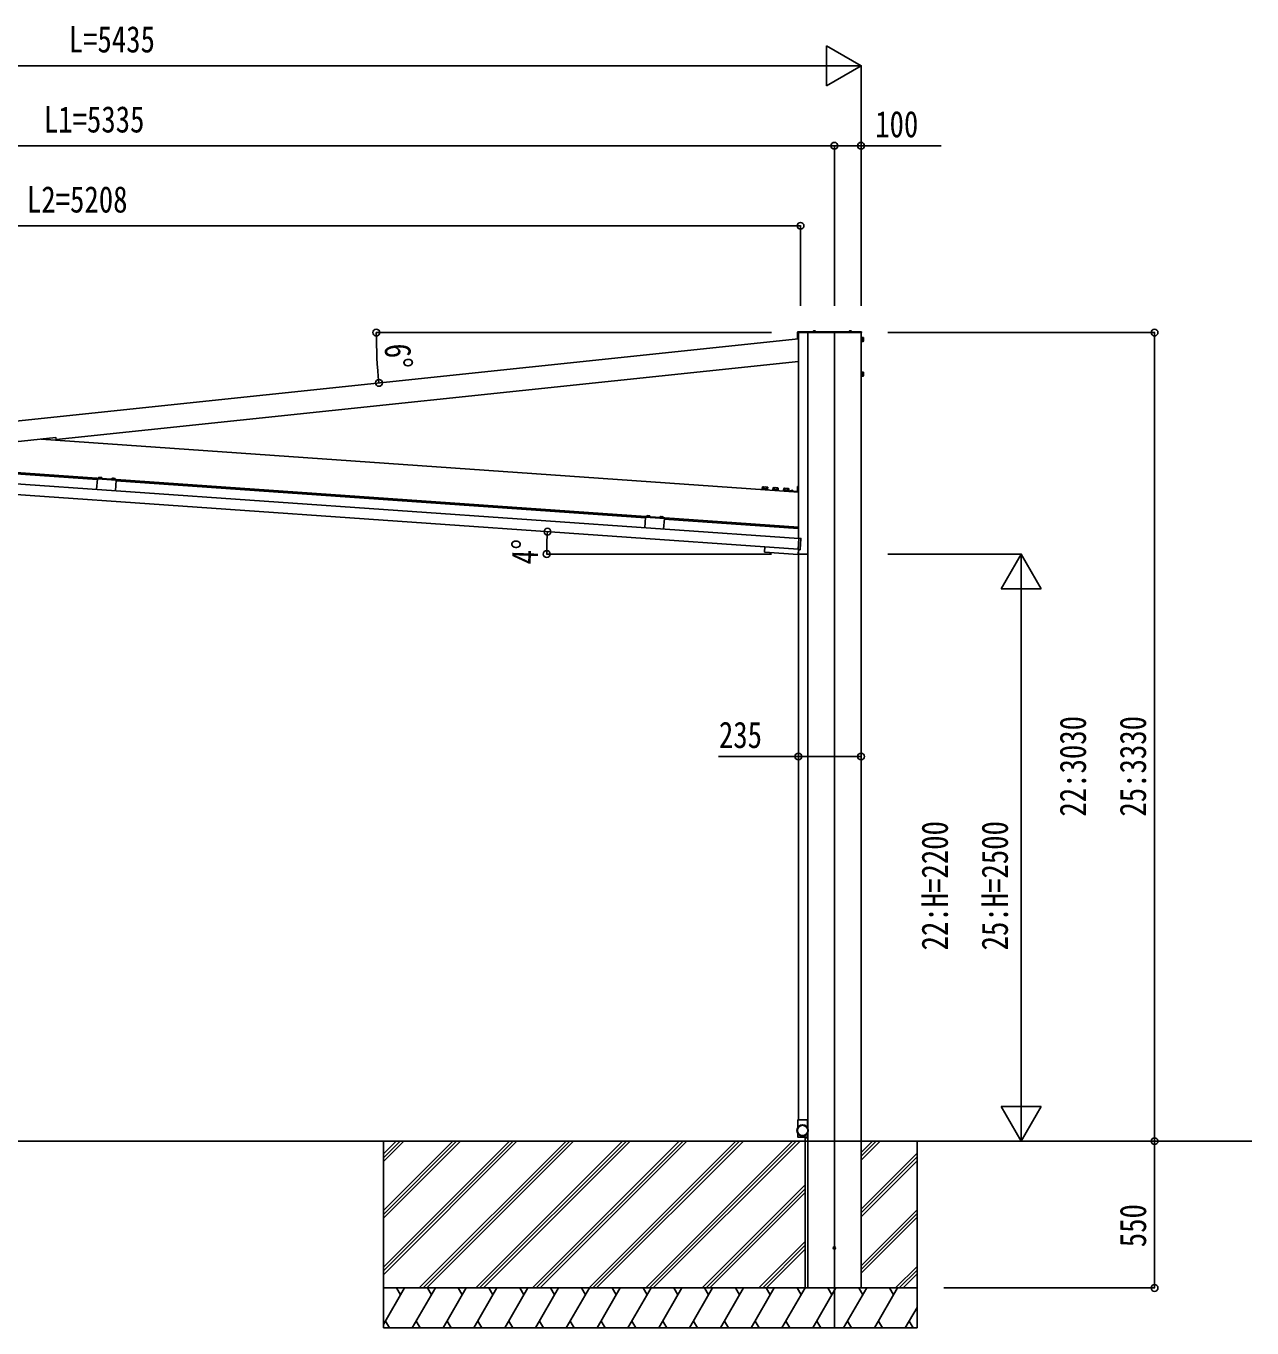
# Model space of a CAD drawing. Units: millimetres, scale not verified. Extents: x -12615 to 12615, y -8910 to 8910.
# Drawn here: x -2383 to 2211, y -4757 to 122 of the extents above; entities that cross this region are included whole.
import ezdxf
from ezdxf.enums import TextEntityAlignment as Align

# ---------------------------------------------------------------- set-up
doc = ezdxf.new("R2010")
doc.units = ezdxf.units.MM
doc.header["$LTSCALE"] = 40
for name, color, linetype in [('0-3_YKK_12', 2, 'Continuous'), ('0-4_YKK_13', 4, 'Continuous'), ('0-5_YKK_A1', 4, 'Continuous'), ('0-6_YKK_D', 6, 'Continuous')]:
    doc.layers.add(name, color=color, linetype=linetype)
doc.styles.add('ＭＳ ゴシック', font='')
doc.styles.get('ＭＳ ゴシック').set_extended_font_data('MS Gothic')

msp = doc.modelspace()

# ---------------------------------------------------------------- linework, layer by layer
at = {"layer": '0-3_YKK_12'}
msp.add_line((646.3, -1027.07), (646.3, -4757.07), dxfattribs=at)
at = {"layer": '0-4_YKK_13'}
for p, q in [((748.3, -1024.07), (510.8, -1024.07)), ((565.4, -1023.53), (565.4, -1023.33)), ((576.66, -1024.07), (565.95, -1024.07)), ((566.61, -1023.5), (566.52, -1023.74)), ((575.24, -1022.97), (567.36, -1022.97)), ((568.93, -1020.75), (570.16, -1023.21)), ((571.3, -1023.82), (570.16, -1023.21)), ((571.3, -1023.82), (572.45, -1023.21)), ((573.67, -1020.75), (572.45, -1023.21)), ((575.99, -1023.5), (576.08, -1023.74)), ((576.55, -1024.07), (576.2, -1024.07)), ((577.2, -1023.53), (577.2, -1023.33)), ((700.4, -1023.53), (700.4, -1023.33)), ((711.66, -1024.07), (700.95, -1024.07)), ((701.61, -1023.5), (701.52, -1023.74)), ((710.24, -1022.97), (702.36, -1022.97)), ((703.93, -1020.75), (705.16, -1023.21)), ((706.3, -1023.82), (705.16, -1023.21)), ((706.3, -1023.82), (707.45, -1023.21)), ((708.67, -1020.75), (707.45, -1023.21)), ((710.99, -1023.5), (711.08, -1023.74)), ((711.55, -1024.07), (711.2, -1024.07)), ((712.2, -1023.53), (712.2, -1023.33)), ((748.3, -1024.07), (748.3, -1027.07)), ((508.3, -1026.57), (508.3, -1050.07)), ((510.8, -1050.07), (508.3, -1050.07)), ((510.8, -1026.57), (510.8, -1050.07)), ((748.3, -1026.57), (510.8, -1026.57)), ((510.8, -1027.07), (748.3, -1027.07)), ((747.9, -1045.52), (749.5, -1045.52)), ((749.5, -1059.62), (747.9, -1059.62)), ((749.5, -1045.07), (754.42, -1045.07)), ((749.5, -1045.07), (749.5, -1060.08)), ((749.5, -1048.82), (754.42, -1048.82)), ((749.5, -1056.32), (754.42, -1056.32)), ((749.5, -1060.08), (754.42, -1060.08)), ((755, -1046.07), (754.42, -1045.07)), ((755, -1059.07), (754.42, -1060.08)), ((755, -1046.07), (755, -1059.07)), ((747.9, -1175.52), (749.5, -1175.52)), ((749.5, -1189.62), (747.9, -1189.62)), ((749.5, -1175.07), (754.42, -1175.07)), ((749.5, -1175.07), (749.5, -1190.08)), ((749.5, -1178.82), (754.42, -1178.82)), ((749.5, -1186.32), (754.42, -1186.32)), ((749.5, -1190.08), (754.42, -1190.08)), ((755, -1176.07), (754.42, -1175.07)), ((755, -1189.07), (754.42, -1190.08)), ((755, -1176.07), (755, -1189.07)), ((-2110.68, -1569.66), (-2110.93, -1573.21)), ((-2110.93, -1573.21), (-2099.41, -1574.01)), ((-2110.87, -1573.51), (-2110.85, -1573.21)), ((-2109.88, -1569.27), (-2110.68, -1569.66)), ((-2109.88, -1569.27), (-2099.9, -1569.97)), ((-2107.8, -1569.86), (-2108.05, -1573.41)), ((-2102.04, -1570.27), (-2102.29, -1573.81)), ((-2099.9, -1569.97), (-2099.16, -1570.47)), ((-2099.48, -1574.01), (-2099.5, -1574.31)), ((-2099.16, -1570.47), (-2099.41, -1574.01)), ((-2060.8, -1573.15), (-2061.05, -1576.7)), ((-2061.05, -1576.7), (-2049.53, -1577.5)), ((-2061, -1577), (-2060.98, -1576.7)), ((-2060, -1572.76), (-2060.8, -1573.15)), ((-2060, -1572.76), (-2050.02, -1573.46)), ((-2057.92, -1573.35), (-2058.17, -1576.9)), ((-2052.16, -1573.76), (-2052.41, -1577.3)), ((-2050.02, -1573.46), (-2049.28, -1573.96)), ((-2049.6, -1577.5), (-2049.62, -1577.8)), ((-2049.28, -1573.96), (-2049.53, -1577.5)), ((376.28, -1611.7), (376.72, -1605.48)), ((378.08, -1604.81), (376.72, -1605.48)), ((378.08, -1604.81), (395.04, -1606)), ((381.18, -1612.04), (381.61, -1605.82)), ((390.97, -1612.73), (391.41, -1606.5)), ((395.04, -1606), (396.3, -1606.84)), ((395.87, -1613.07), (396.3, -1606.84)), ((416.19, -1614.49), (416.62, -1608.27)), ((417.99, -1607.6), (416.62, -1608.27)), ((417.99, -1607.6), (434.95, -1608.79)), ((421.08, -1614.83), (421.52, -1608.61)), ((430.87, -1615.52), (431.31, -1609.29)), ((434.95, -1608.79), (436.2, -1609.64)), ((435.77, -1615.86), (436.2, -1609.64)), ((510.7, -1622.03), (510.7, -1604.03)), ((510.7, -1622.03), (510.7, -1604.03)), ((376.28, -1611.7), (395.87, -1613.07)), ((377.37, -1613.58), (377.5, -1611.79)), ((394.65, -1612.99), (394.53, -1614.78)), ((416.19, -1614.49), (435.77, -1615.86)), ((417.27, -1616.37), (417.4, -1614.58)), ((434.56, -1615.78), (434.43, -1617.57)), ((456.09, -1617.28), (456.52, -1611.06)), ((456.09, -1617.28), (475.67, -1618.65)), ((457.89, -1610.39), (456.52, -1611.06)), ((457.18, -1619.16), (457.3, -1617.37)), ((457.89, -1610.39), (474.85, -1611.58)), ((460.98, -1617.62), (461.42, -1611.4)), ((470.78, -1618.31), (471.21, -1612.08)), ((474.46, -1618.57), (474.33, -1620.36)), ((474.85, -1611.58), (476.11, -1612.43)), ((475.67, -1618.65), (476.11, -1612.43)), ((508.56, -1624.02), (480.63, -1622.07)), ((483.55, -1619.76), (483.51, -1620.27)), ((483.51, -1620.27), (490.99, -1620.79)), ((485.35, -1618.38), (486.12, -1620.29)), ((486.12, -1620.29), (486.4, -1620.47)), ((488.41, -1620.45), (488.11, -1620.59)), ((489.44, -1618.67), (488.41, -1620.45)), ((-56.58, -1713.3), (-56.82, -1716.85)), ((-56.82, -1716.85), (-45.3, -1717.65)), ((-56.77, -1717.15), (-56.75, -1716.85)), ((-55.77, -1712.91), (-56.58, -1713.3)), ((-55.77, -1712.91), (-45.8, -1713.61)), ((-53.7, -1713.5), (-53.94, -1717.05)), ((-47.94, -1713.9), (-48.18, -1717.45)), ((-45.8, -1713.61), (-45.06, -1714.11)), ((-45.38, -1717.65), (-45.4, -1717.94)), ((-45.06, -1714.11), (-45.3, -1717.65)), ((-6.7, -1716.79), (-6.95, -1720.33)), ((-6.95, -1720.33), (4.57, -1721.14)), ((-6.89, -1720.64), (-6.87, -1720.34)), ((-5.89, -1716.4), (-6.7, -1716.79)), ((-5.89, -1716.4), (4.08, -1717.09)), ((-3.82, -1716.99), (-4.07, -1720.53)), ((1.94, -1717.39), (1.69, -1720.94)), ((4.08, -1717.09), (4.82, -1717.59)), ((4.5, -1721.13), (4.48, -1721.43)), ((4.82, -1717.59), (4.57, -1721.14)), ((510.02, -1840.39), (513, -1797.72)), ((514.57, -1797.82), (513, -1797.72)), ((514.81, -1797.73), (520.69, -1798.14)), ((521.16, -1798.67), (518.23, -1840.57)), ((385.61, -1830.28), (384.32, -1848.74)), ((509.45, -1858.49), (385.25, -1849.81)), ((510.02, -1840.39), (511.58, -1840.5)), ((511.7, -1840.6), (510.52, -1857.56)), ((511.22, -1840.47), (511.22, -1840.47)), ((517.69, -1841.04), (511.81, -1840.63)), ((509.15, -3977.37), (508.9, -4006.21)), ((545.15, -3977.07), (509.45, -3977.07)), ((545.71, -4006.21), (545.45, -3977.37)), ((508.9, -4027.93), (509.02, -4041.77)), ((545.29, -4042.07), (509.32, -4042.07)), ((545.59, -4041.77), (545.71, -4027.93))]:
    msp.add_line(p, q, dxfattribs=at)
for points in [[(746.3, -1061.07), (746.3, -1044.07), (747.9, -1044.07), (747.9, -1061.07)], [(746.3, -1191.07), (746.3, -1174.07), (747.9, -1174.07), (747.9, -1191.07)], [(396.81, -1616.54), (374.86, -1615.01), (374.98, -1613.41), (396.92, -1614.95)], [(436.71, -1619.34), (414.77, -1617.8), (414.88, -1616.2), (436.83, -1617.74)], [(476.62, -1622.13), (454.67, -1620.59), (454.78, -1618.99), (476.73, -1620.53)]]:
    msp.add_lwpolyline(points, close=True, dxfattribs=at)
for points in [[(-2107.93, -1569.41), (-2106.95, -1571.84), (-2105.12, -1572.98)], [(-2101.85, -1569.83), (-2103.16, -1572.1), (-2105.12, -1572.98)], [(-2058.05, -1572.89), (-2057.07, -1575.33), (-2055.24, -1576.47)], [(-2051.97, -1573.32), (-2053.28, -1575.59), (-2055.24, -1576.47)], [(480.63, -1622.07), (480.61, -1622.4), (511.3, -1624.55), (511.3, -1604.03), (510.7, -1604.03)], [(510.7, -1604.03), (508.7, -1604.03), (508.7, -1622.03)], [(508.56, -1624.02), (480.63, -1622.07), (480.77, -1620.07), (508.7, -1622.03)], [(483.55, -1619.76), (491.03, -1620.28), (490.99, -1620.79)], [(-53.83, -1713.04), (-52.84, -1715.47), (-51.02, -1716.62)], [(-47.74, -1713.47), (-49.05, -1715.74), (-51.02, -1716.62)], [(-3.95, -1716.53), (-2.97, -1718.96), (-1.14, -1720.1)], [(2.14, -1716.96), (0.82, -1719.23), (-1.14, -1720.1)]]:
    msp.add_lwpolyline(points, dxfattribs=at)
for radius in [21.37, 21, 19.35]:
    msp.add_circle((527.3, -4017.07), radius, dxfattribs=at)
for centre, radius, start, end in [((510.8, -1026.57), 2.5, 90, 180), ((565.95, -1023.33), 0.55, 138.43917, 180), ((565.95, -1023.53), 0.545, 180, 270), ((571.3, -1028.07), 7.7, 41.56083, 138.43917), ((566.05, -1023.57), 0.5, 270, 340), ((567.36, -1023.77), 0.8, 90, 160), ((575.24, -1023.77), 0.8, 20, 90), ((576.55, -1023.57), 0.5, 200, 270), ((576.66, -1023.53), 0.545, 270, 0), ((576.65, -1023.33), 0.55, 0, 41.56083), ((700.95, -1023.33), 0.55, 138.43917, 180), ((700.95, -1023.53), 0.545, 180, 270), ((706.3, -1028.07), 7.7, 41.56083, 138.43917), ((701.05, -1023.57), 0.5, 270, 340), ((702.36, -1023.77), 0.8, 90, 160), ((710.24, -1023.77), 0.8, 20, 90), ((711.55, -1023.57), 0.5, 200, 270), ((711.66, -1023.53), 0.545, 270, 0), ((711.65, -1023.33), 0.55, 0, 41.56083), ((751.68, -1046.94), 3.32, 325.61575, 34.38425), ((742.58, -1052.57), 12.42, 342.41205, 17.58795), ((751.68, -1058.2), 3.32, 325.61575, 34.38425), ((751.68, -1176.94), 3.32, 325.61575, 34.38425), ((742.58, -1182.57), 12.42, 342.41205, 17.58795), ((751.68, -1188.2), 3.32, 325.61575, 34.38425), ((-2109.39, -1571.87), 2.56, 51.61708, 120.38292), ((-2105.55, -1579.15), 9.55, 68.41276, 103.58724), ((-2100.75, -1572.47), 2.56, 51.61708, 120.38292), ((-2059.51, -1575.36), 2.56, 51.61708, 120.38292), ((-2055.68, -1582.64), 9.55, 68.41276, 103.58724), ((-2050.87, -1575.96), 2.56, 51.61708, 120.38292), ((378.92, -1609.22), 4.34, 51.61575, 120.38425), ((385.43, -1621.6), 16.24, 68.41205, 103.58795), ((393.6, -1610.25), 4.34, 51.61575, 120.38425), ((418.82, -1612.01), 4.34, 51.61575, 120.38425), ((425.33, -1624.39), 16.24, 68.41205, 103.58795), ((433.51, -1613.04), 4.34, 51.61575, 120.38425), ((458.72, -1614.8), 4.34, 51.61575, 120.38425), ((465.24, -1627.18), 16.24, 68.41205, 103.58795), ((473.41, -1615.83), 4.34, 51.61575, 120.38425), ((487.11, -1622.55), 4.53, 30.06671, 141.93329), ((508.7, -1622.03), 2, 266, 0), ((508.7, -1622.03), 2, 266, 0), ((-55.28, -1715.51), 2.56, 51.61708, 120.38292), ((-51.45, -1722.79), 9.55, 68.41276, 103.58724), ((-46.64, -1716.11), 2.56, 51.61708, 120.38292), ((-5.4, -1718.99), 2.56, 51.61708, 120.38292), ((-1.57, -1726.28), 9.55, 68.41276, 103.58724), ((3.23, -1719.6), 2.56, 51.61708, 120.38292), ((385.32, -1848.81), 1, 176, 266), ((509.52, -1857.49), 1, 266, 356), ((509.45, -3977.37), 0.3, 90, 179.5), ((545.15, -3977.37), 0.3, 0.5, 90), ((509.32, -4041.77), 0.3, 180.5, 270), ((545.29, -4041.77), 0.3, 270, 359.5)]:
    msp.add_arc(centre, radius, start, end, dxfattribs=at)
for centre, major_axis, ratio, start_param, end_param in [((514.79, -1798.03), (-0.021, -0.3), 0.998135, 3.1415927, 4.0284596), ((520.66, -1798.64), (0.379, 0.329), 0.99628, 5.4996506, 7.06672), ((511.83, -1840.33), (-0.021, -0.3), 0.998135, 5.3963184, 6.2831853), ((517.73, -1840.54), (0.329, -0.379), 0.99628, 5.4996506, 7.06672)]:
    msp.add_ellipse(centre, major_axis=major_axis, ratio=ratio, start_param=start_param, end_param=end_param, dxfattribs=at)
at = {"layer": '0-5_YKK_A1'}
for p, q in [((-2756.59, -1393.87), (511.3, -1050.4)), ((511.3, -1798.98), (511.3, -1027.07)), ((546.3, -4007.29), (546.3, -1027.07)), ((746.3, -4057.07), (746.3, -1027.07)), ((512.91, -1799.09), (-4679.26, -1436.02)), ((511.3, -1756.87), (-4277, -1422.04)), ((-2116.01, -1578.17), (-4099.29, -1439.48)), ((511.3, -1624.55), (-2326.61, -1426.1)), ((510.12, -1838.99), (-4682.05, -1475.92)), ((-2115.84, -1575.67), (-2118.59, -1615.08)), ((-2115.84, -1575.67), (-2045.01, -1580.62)), ((-2045.01, -1580.62), (-2047.77, -1620.03)), ((-61.91, -1721.8), (-2045.18, -1583.12)), ((-61.73, -1719.31), (-64.49, -1758.71)), ((-61.73, -1719.31), (9.09, -1724.26)), ((9.09, -1724.26), (6.34, -1763.67)), ((510.95, -1761.86), (8.92, -1726.76)), ((510.95, -1761.86), (511.3, -1756.87)), ((511.3, -3977.07), (511.3, -1846.33)), ((511.3, -1857.07), (546.3, -1857.07)), ((546.3, -4044.07), (537.3, -4044.07)), ((537.3, -4057.07), (537.3, -4044.07)), ((546.3, -4057.07), (546.3, -4026.85)), ((2211.3, -4057.07), (-4688.7, -4057.07)), ((-1043.7, -4057.07), (-1043.7, -4757.07)), ((-557.33, -4057.07), (-1043.7, -4543.44)), ((-769.46, -4057.07), (-1043.7, -4331.31)), ((-981.59, -4057.07), (-1043.7, -4119.18)), ((-571.47, -4057.07), (-1043.7, -4529.3)), ((-543.19, -4057.07), (-1043.7, -4557.58)), ((-783.61, -4057.07), (-1043.7, -4317.17)), ((-755.32, -4057.07), (-1043.7, -4345.45)), ((-995.74, -4057.07), (-1043.7, -4105.03)), ((-967.45, -4057.07), (-1043.7, -4133.32)), ((-359.34, -4057.07), (-909.34, -4607.07)), ((-345.2, -4057.07), (-895.2, -4607.07)), ((-331.06, -4057.07), (-881.06, -4607.07)), ((-147.21, -4057.07), (-697.21, -4607.07)), ((-133.07, -4057.07), (-683.07, -4607.07)), ((-118.92, -4057.07), (-668.92, -4607.07)), ((64.92, -4057.07), (-485.08, -4607.07)), ((79.07, -4057.07), (-470.93, -4607.07)), ((93.21, -4057.07), (-456.79, -4607.07)), ((277.06, -4057.07), (-272.94, -4607.07)), ((291.2, -4057.07), (-258.8, -4607.07)), ((305.34, -4057.07), (-244.66, -4607.07)), ((489.19, -4057.07), (-60.81, -4607.07)), ((503.33, -4057.07), (-46.67, -4607.07)), ((517.47, -4057.07), (-32.53, -4607.07)), ((537.3, -4057.07), (537.3, -4607.07)), ((546.3, -4057.07), (546.3, -4607.07)), ((746.3, -4057.07), (746.3, -4607.07)), ((803.14, -4057.07), (746.3, -4113.91)), ((789, -4057.07), (746.3, -4099.77)), ((817.28, -4057.07), (746.3, -4128.05)), ((956.3, -4057.07), (956.3, -4757.07)), ((956.3, -4101.9), (746.3, -4311.9)), ((956.3, -4116.04), (746.3, -4326.04)), ((956.3, -4130.19), (746.3, -4340.19)), ((537.3, -4221.09), (151.32, -4607.07)), ((537.3, -4235.23), (165.46, -4607.07)), ((537.3, -4249.37), (179.6, -4607.07)), ((956.3, -4314.03), (746.3, -4524.03)), ((956.3, -4328.18), (746.3, -4538.18)), ((956.3, -4342.32), (746.3, -4552.32)), ((537.3, -4433.22), (363.45, -4607.07)), ((537.3, -4447.36), (377.59, -4607.07)), ((537.3, -4461.51), (391.74, -4607.07)), ((956.3, -4526.17), (875.39, -4607.07)), ((956.3, -4540.31), (889.54, -4607.07)), ((956.3, -4554.45), (903.68, -4607.07)), ((956.3, -4607.07), (-1043.7, -4607.07)), ((-1043.7, -4744.01), (-964.64, -4607.07)), ((-979.64, -4633.05), (-994.64, -4607.07)), ((-935.77, -4757.07), (-849.17, -4607.07)), ((-864.17, -4633.05), (-879.17, -4607.07)), ((-820.3, -4757.07), (-733.7, -4607.07)), ((-748.7, -4633.05), (-763.7, -4607.07)), ((-704.83, -4757.07), (-618.23, -4607.07)), ((-633.23, -4633.05), (-648.23, -4607.07)), ((-589.36, -4757.07), (-502.76, -4607.07)), ((-517.76, -4633.05), (-532.76, -4607.07)), ((-473.89, -4757.07), (-387.29, -4607.07)), ((-402.29, -4633.05), (-417.29, -4607.07)), ((-358.42, -4757.07), (-271.82, -4607.07)), ((-301.82, -4607.07), (-286.82, -4633.05)), ((-242.95, -4757.07), (-156.35, -4607.07)), ((-186.35, -4607.07), (-171.35, -4633.05)), ((-127.48, -4757.07), (-40.88, -4607.07)), ((-70.88, -4607.07), (-55.88, -4633.05)), ((-12.01, -4757.07), (74.59, -4607.07)), ((59.59, -4633.05), (44.59, -4607.07)), ((103.46, -4757.07), (190.06, -4607.07)), ((175.06, -4633.05), (160.06, -4607.07)), ((218.93, -4757.07), (305.53, -4607.07)), ((275.53, -4607.07), (290.53, -4633.05)), ((334.4, -4757.07), (421, -4607.07)), ((391, -4607.07), (406, -4633.05)), ((449.87, -4757.07), (536.47, -4607.07)), ((506.47, -4607.07), (521.47, -4633.05)), ((746.3, -4607.07), (537.3, -4607.07)), ((565.34, -4757.07), (651.94, -4607.07)), ((636.94, -4633.05), (621.94, -4607.07)), ((680.81, -4757.07), (767.41, -4607.07)), ((752.41, -4633.05), (737.41, -4607.07)), ((796.28, -4757.07), (882.88, -4607.07)), ((852.88, -4607.07), (867.88, -4633.05)), ((911.75, -4757.07), (956.3, -4679.9)), ((-1036.24, -4731.09), (-1021.25, -4757.07)), ((-920.77, -4731.09), (-905.77, -4757.07)), ((-805.3, -4731.09), (-790.3, -4757.07)), ((-689.83, -4731.09), (-674.83, -4757.07)), ((-574.36, -4731.09), (-559.36, -4757.07)), ((-458.89, -4731.09), (-443.89, -4757.07)), ((-343.42, -4731.09), (-328.42, -4757.07)), ((-227.95, -4731.09), (-212.95, -4757.07)), ((-112.48, -4731.09), (-97.48, -4757.07)), ((2.99, -4731.09), (17.99, -4757.07)), ((118.46, -4731.09), (133.46, -4757.07)), ((233.93, -4731.09), (248.93, -4757.07)), ((349.4, -4731.09), (364.4, -4757.07)), ((464.87, -4731.09), (479.87, -4757.07)), ((580.34, -4731.09), (595.34, -4757.07)), ((695.81, -4731.09), (710.81, -4757.07)), ((811.28, -4731.09), (826.28, -4757.07)), ((926.75, -4731.09), (941.75, -4757.07)), ((956.3, -4757.07), (-1043.7, -4757.07))]:
    msp.add_line(p, q, dxfattribs=at)
msp.add_lwpolyline([(-2612.97, -1456.2), (-2271.17, -1420.28), (-2270.33, -1428.23), (511.3, -1135.87)], dxfattribs=at)
msp.add_circle((646.3, -4457.07), 4.5, dxfattribs=at)
at = {"layer": '0-6_YKK_D'}
for p, q in [((746.3, -27.07), (616.4, 47.93)), ((616.4, 47.93), (616.4, -102.07)), ((596.3, -27.07), (-4538.7, -27.07)), ((746.3, -27.07), (486.49, -27.07)), ((746.3, -27.07), (616.4, -102.07)), ((746.3, -927.07), (746.3, -26.07)), ((646.3, -327.07), (-4688.7, -327.07)), ((646.3, -927.07), (646.3, -326.07)), ((646.3, -927.07), (646.3, -326.07)), ((746.3, -927.07), (746.3, -326.07)), ((519.55, -627.07), (-4688.7, -627.07)), ((519.55, -927.07), (519.55, -626.07)), ((410.3, -1027.07), (-1071.46, -1027.07)), ((846.3, -1027.07), (1847.3, -1027.07)), ((1846.3, -4057.07), (1846.3, -1027.07)), ((410.3, -1857.07), (-432.87, -1857.07)), ((846.3, -1857.07), (1347.3, -1857.07)), ((1346.3, -1857.07), (1271.3, -1986.98)), ((1346.3, -1857.07), (1421.3, -1986.98)), ((1346.3, -1857.07), (1346.3, -2116.88)), ((1271.3, -1986.98), (1421.3, -1986.98)), ((1346.3, -2007.07), (1346.3, -3907.07)), ((1346.3, -4057.07), (1346.3, -3797.26)), ((1346.3, -4057.07), (1271.3, -3927.17)), ((1421.3, -3927.17), (1271.3, -3927.17)), ((1346.3, -4057.07), (1421.3, -3927.17)), ((1846.3, -4607.07), (1846.3, -4057.07)), ((1056.3, -4607.07), (1847.3, -4607.07))]:
    msp.add_line(p, q, dxfattribs=at)
for points in [[(646.3, -327.07), (746.3, -327.07), (1046.1, -327.07)], [(746.3, -2615.57), (511.3, -2615.57), (211.5, -2615.57)]]:
    msp.add_lwpolyline(points, dxfattribs=at)
for centre in [(646.3, -327.07), (646.3, -327.07), (746.3, -327.07), (519.55, -627.07), (-1070.46, -1027.07), (1846.3, -1027.07), (-1060.58, -1215.62), (-428.94, -1773.33), (-431.87, -1857.07), (511.3, -2615.57), (746.3, -2615.57), (1846.3, -4057.07), (1846.3, -4057.07), (1846.3, -4607.07)]:
    msp.add_circle(centre, 12.75, dxfattribs=at)
for centre, radius, start, end in [((733.3, -1027.07), 1803.76, 180, 186), ((768.68, -1857.07), 1200.55, 176, 180)]:
    msp.add_arc(centre, radius, start, end, dxfattribs=at)

# ---------------------------------------------------------------- texts
at = {"layer": '0-6_YKK_D', "style": 'ＭＳ ゴシック', "width": 0.8}
for s, p in [('L=5435', (-2223.2, -7.07)), ('L1=5335', (-2316.4, -307.07)), ('100', (799.3, -325.07)), ('L2=5208', (-2379.77, -607.07)), ('235', (213.5, -2613.57))]:
    msp.add_text(s, height=98.97, dxfattribs=at).set_placement(p, align=Align.BOTTOM_LEFT)
for s, rotation, p in [('6°', 274, (-1069.59, -1073.75)), ('4°', 88.165, (-435.78, -1897.73)), ('22:3030', 90, (1618.97, -2840.87)), ('25:3330', 90, (1843.97, -2840.87)), ('22:H=2200', 90, (1101.3, -3342.27)), ('25:H=2500', 90, (1326.3, -3342.27)), ('550', 90, (1844.3, -4454.47))]:
    msp.add_text(s, height=98.97, rotation=rotation, dxfattribs=at).set_placement(p, align=Align.BOTTOM_LEFT)

doc.saveas('drawing.dxf')
